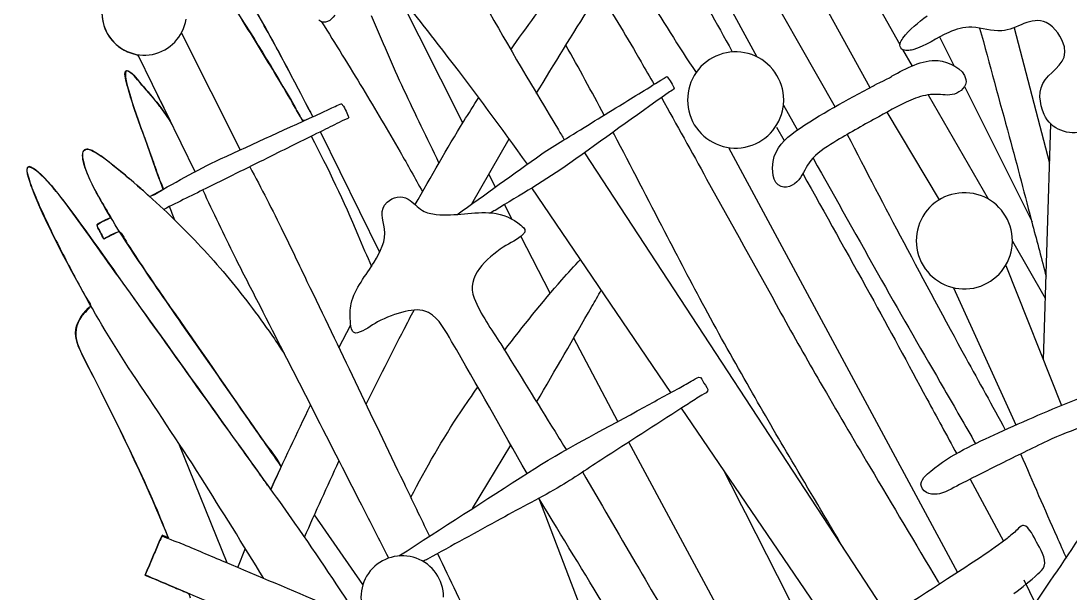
# Model space of a CAD drawing. Extents: x 108 to 339, y 26 to 347.
# Drawn here: x 130.8 to 227.4, y 157.9 to 210.6 of the extents above; entities that cross this region are included whole.
import ezdxf

# ---------------------------------------------------------------- set-up
doc = ezdxf.new("R2010")
doc.units = 0
doc.layers.add('Capa_1', color=7, linetype='CONTINUOUS')

msp = doc.modelspace()

# ---------------------------------------------------------------- linework, layer by layer
at = {"layer": 'Capa_1', "color": 6}
for points in [[(199.874037, 229.551438), (211.70861, 208.442522)], [(192.226902, 218.948743), (198.546285, 207.324783)], [(201.163574, 218.662842), (208.966599, 204.48394)], [(197.75974, 216.758557), (205.759853, 202.689671)], [(171.465664, 201.228954), (165.42044, 213.282947)], [(222.265424, 209.989128), (225.501002, 197.50981)], [(145.555751, 209.508504), (150.969755, 198.74403)], [(215.379514, 209.148472), (216.730233, 206.466478)], [(211.96981, 207.98307), (212.846945, 206.442947)], [(141.528333, 207.513041), (146.81409, 196.685026)], [(217.674422, 204.586902), (223.902026, 192.116967)], [(214.347083, 203.815652), (219.850495, 194.224805)], [(201.00826, 202.87674), (202.290131, 200.568891)], [(210.538519, 202.21257), (215.357159, 194.155399)], [(225.590422, 201.142476), (224.91858, 179.417042)], [(163.804415, 189.352625), (158.349225, 200.415948)], [(200.348196, 200.843032), (201.062965, 199.594111)], [(172.305737, 193.770071), (175.74898, 199.758831)], [(182.661351, 198.476366), (210.6497, 155.752031)], [(195.951934, 198.954043), (217.042613, 159.828265)], [(174.473575, 195.321383), (173.864698, 196.511476)], [(190.625003, 176.395018), (177.824468, 195.263143)], [(176.001956, 192.347005), (175.300118, 193.710054)], [(179.528141, 185.54935), (176.799073, 190.80334)], [(222.097162, 190.328593), (225.124487, 185.093416)], [(221.474767, 188.101921), (226.623447, 175.216091)], [(216.664345, 186.046458), (222.414255, 173.418286)], [(160.062899, 180.517726), (161.151236, 182.645566)], [(185.748693, 173.715948), (181.696573, 181.405457)], [(206.460509, 153.142961), (191.600971, 174.95841)], [(149.747295, 160.717749), (145.323966, 171.713425)], [(172.371037, 165.723482), (175.902535, 171.556352)], [(206.866427, 134.4678), (186.746415, 171.8305)], [(218.209763, 168.427849), (221.262977, 162.707924)], [(183.248473, 154.134819), (178.463342, 166.688861)], [(162.265457, 158.731116), (157.79623, 165.139325)], [(150.743853, 160.296536), (151.441567, 162.050231)], [(224.226761, 156.968609), (223.171962, 159.114667)]]:
    msp.add_lwpolyline(points, dxfattribs=at)
for points in [[(211.016785, 205.569923)], [(201.03238, 203.340904)], [(222.097168, 190.367414)], [(142.213693, 159.583538)]]:
    msp.add_lwpolyline(points, close=True, dxfattribs=at)
at = {"layer": 'Capa_1', "color": 5}
for points in [[(145.824598, 223.216765), (148.221867, 218.964039), (150.618547, 214.710725), (153.015817, 210.457999)], [(138.68456, 213.220006), (138.188046, 212.295807), (138.085096, 211.188063), (138.403359, 210.189152)], [(154.136503, 205.855831), (153.159359, 207.49068), (152.155741, 209.110234), (151.138593, 210.720375)], [(138.403359, 210.189152), (138.725152, 209.177887), (139.461687, 208.326047), (140.4153, 207.861889)], [(153.015817, 210.457999), (154.471827, 207.874243), (155.848418, 205.252248), (157.218538, 202.622018)], [(140.4153, 207.861889), (140.64179, 207.751879), (140.878282, 207.663636), (141.121832, 207.598925)], [(141.121832, 207.598925), (141.523044, 207.492445), (141.533633, 207.502446), (141.728356, 207.104175)], [(141.728356, 207.104175), (142.631377, 205.258719), (143.533809, 203.413852), (144.436829, 201.568396)], [(140.507661, 206.043494), (139.850544, 205.925248), (141.986614, 200.364173), (142.14604, 199.910015)], [(140.727092, 205.939367), (140.677676, 205.970547), (140.577667, 206.055848), (140.507661, 206.043494)], [(141.915431, 204.717495), (141.561871, 205.120472), (141.190074, 205.650518), (140.727092, 205.939367)], [(155.791942, 203.056173), (155.248365, 203.994491), (154.693022, 204.925161), (154.136503, 205.855831)], [(143.565576, 202.750264), (143.046119, 203.430912), (142.480187, 204.074498), (141.915431, 204.717495)], [(156.52083, 201.773708), (156.279044, 202.201981), (156.038434, 202.630842), (155.791942, 203.056173)], [(144.171512, 201.904896), (143.979142, 202.193745), (143.776183, 202.474946), (143.565576, 202.750264)], [(157.218538, 202.622018), (157.361492, 202.347876), (157.504445, 202.073734), (157.647399, 201.799004)], [(144.674497, 201.083059), (144.674497, 201.298372), (144.29211, 201.724292), (144.171512, 201.904896)], [(144.436829, 201.568396), (144.516248, 201.406617), (144.595078, 201.244838), (144.674497, 201.083059)], [(156.899686, 201.456621), (156.630251, 201.391321), (156.680844, 201.489565), (156.52083, 201.773708)], [(157.647399, 201.799004), (157.647399, 201.758412), (156.973222, 201.474858), (156.899686, 201.456621)], [(142.14604, 199.910015), (142.389591, 199.215837), (142.636671, 198.522835), (142.883752, 197.829833)], [(136.539666, 198.664023), (136.343766, 198.41106), (136.461424, 197.94396), (136.523194, 197.669819)], [(136.937348, 198.7958), (136.775569, 198.814625), (136.643204, 198.797565), (136.539666, 198.664023)], [(137.672706, 198.477537), (137.453864, 198.606371), (137.195606, 198.765797), (136.937348, 198.7958)], [(139.582286, 197.069766), (138.971056, 197.565692), (138.352178, 198.076913), (137.672706, 198.477537)], [(132.596967, 196.459124), (132.444013, 196.606196), (131.402745, 197.700998), (131.316855, 196.96211)], [(136.523194, 197.669819), (136.843222, 196.252047), (137.644469, 194.915459), (138.362179, 193.669468)], [(142.883752, 197.829833), (143.103183, 197.214485), (143.322614, 196.599137), (143.542045, 195.984377)], [(131.316855, 196.96211), (131.286264, 196.698557), (131.405686, 196.38147), (131.47981, 196.13439)], [(136.775569, 191.226901), (135.483691, 193.032353), (134.204755, 194.914283), (132.596967, 196.459124)], [(141.697765, 195.28255), (141.00241, 195.889663), (140.298819, 196.48795), (139.582286, 197.069766)], [(131.47981, 196.13439), (131.658061, 195.539632), (131.893964, 194.961346), (132.133985, 194.389531)], [(142.15957, 194.873691), (142.006028, 195.010762), (141.852485, 195.147245), (141.697765, 195.28255)], [(143.542045, 195.984377), (143.595579, 195.834364), (143.9109, 195.246077), (143.847954, 195.100182)], [(132.133985, 194.389531), (132.701094, 193.039413), (133.338797, 191.717532), (133.991795, 190.406829)], [(142.63373, 194.450713), (142.504307, 194.469538), (142.25252, 194.790743), (142.15957, 194.873691)], [(143.847954, 195.100182), (143.800891, 194.990172), (142.760211, 194.432476), (142.63373, 194.450713)], [(138.362179, 193.669468), (138.583375, 193.285905), (138.811042, 192.907048), (139.038709, 192.527603)], [(139.038709, 192.527603), (139.038709, 192.466421), (138.455716, 192.215811), (138.393358, 192.182867)], [(137.748007, 191.838131), (137.715063, 191.734004), (138.025679, 191.278082), (138.072153, 191.184544)], [(138.393358, 192.182867), (138.293937, 192.129921), (137.782716, 191.945199), (137.748007, 191.838131)], [(133.991795, 190.406829), (134.668325, 189.048474), (135.37427, 187.704827), (136.095509, 186.370004)], [(142.20428, 183.639765), (140.39471, 186.16881), (138.585139, 188.697855), (136.775569, 191.226901)], [(138.072153, 191.184544), (138.180398, 190.966878), (138.288054, 190.748624), (138.396299, 190.530957)], [(138.396299, 190.530957), (138.396299, 190.586256), (139.695237, 191.246314), (139.807599, 191.23043)], [(139.807599, 191.23043), (140.028207, 191.198663), (140.462951, 190.272111), (140.595316, 190.067976)], [(140.595316, 190.067976), (141.093006, 189.296731), (141.600698, 188.530782), (142.114861, 187.770127)], [(142.114861, 187.770127), (143.021999, 186.429421), (143.940903, 185.095187), (144.866278, 183.766835)], [(136.095509, 186.370004), (136.266701, 186.052918), (136.440834, 185.737008), (136.614967, 185.421686)], [(136.614967, 185.421686), (136.674972, 185.312853), (136.736154, 185.204608), (136.796747, 185.095775)], [(136.796747, 185.095775), (136.879696, 184.947527), (137.185605, 184.581024), (137.178545, 184.413362)], [(137.178545, 184.413362), (137.169133, 184.199226), (136.53496, 183.680945), (136.37671, 183.455043)], [(149.850245, 172.953534), (147.301786, 176.515611), (144.752739, 180.077688), (142.20428, 183.639765)], [(144.866278, 183.766835), (147.648875, 179.775308), (150.431472, 175.783782), (153.214657, 171.792255)], [(136.37671, 183.455043), (135.81372, 182.651443), (135.655471, 181.82137), (135.986088, 180.886582)], [(135.986088, 180.886582), (136.418479, 179.664122), (137.119717, 178.500491), (137.699179, 177.34686)], [(137.699179, 177.34686), (138.353354, 176.044981), (139.020472, 174.748985), (139.655233, 173.437694)], [(139.655233, 173.437694), (141.001234, 170.656862), (142.33488, 167.8725), (143.526749, 165.021073)], [(152.664609, 169.019659), (151.726292, 170.330951), (150.787974, 171.642242), (149.850245, 172.953534)], [(153.214657, 171.792255), (153.671168, 171.137492), (154.294752, 170.460962), (154.644195, 169.741487)], [(154.558305, 169.192616), (154.295929, 168.619036), (154.033553, 168.045456), (153.771765, 167.471877)], [(154.644195, 169.741487), (154.76244, 169.497937), (154.699494, 169.502055), (154.558305, 169.192616)], [(153.483505, 167.874853), (153.210539, 168.256651), (152.937574, 168.637861), (152.664609, 169.019659)], [(153.771765, 167.471877), (153.771765, 167.568944), (153.537627, 167.799552), (153.483505, 167.874853)], [(143.526749, 165.021073), (143.807362, 164.350426), (144.078562, 163.675661), (144.349762, 163.001485)], [(143.504983, 162.641453), (143.332614, 162.23377), (143.160246, 161.826087), (142.987878, 161.418405)], [(143.762064, 163.249742), (143.762064, 163.077374), (143.569106, 162.793819), (143.504983, 162.641453)], [(144.349762, 163.001485), (144.349762, 163.045606), (143.829129, 163.221504), (143.762064, 163.249742)], [(142.987878, 161.418405), (142.72962, 160.807763), (142.471951, 160.197121), (142.213693, 159.586479)], [(142.213693, 159.586479), (142.213693, 159.530592), (142.927873, 159.284688), (142.989643, 159.258803)], [(142.989643, 159.258803), (143.526749, 159.031725), (144.063855, 158.804646), (144.600961, 158.578156)], [(144.600961, 158.578156), (145.049824, 158.388727), (145.498687, 158.19871), (145.94755, 158.009282)], [(145.94755, 158.009282), (146.268754, 157.873388), (146.249341, 157.85221), (146.367586, 157.501002)]]:
    msp.add_open_spline(points, degree=3, dxfattribs=at)
at = {"layer": 'Capa_1', "color": 6}
for points in [[(191.960408, 215.473733), (193.402887, 212.934687), (194.858897, 210.403288), (196.251961, 207.836592)], [(139.10695, 213.848884), (138.072153, 212.588186), (137.936847, 210.764496), (138.774568, 209.36555)], [(154.077674, 208.575481), (153.131121, 210.293867), (152.151035, 211.994016), (151.188009, 213.702989)], [(175.876056, 207.951897), (177.340891, 210.028549), (178.836316, 212.081082), (180.334683, 214.133615)], [(149.876129, 212.718197), (151.991609, 209.417908), (154.06532, 206.081733), (156.010197, 202.677905)], [(184.027948, 213.234713), (185.348652, 211.133352), (186.642295, 209.015519), (187.881227, 206.864154)], [(188.243023, 213.248832), (189.79963, 210.778027), (191.342707, 208.298398), (192.946965, 205.858184)], [(170.133788, 207.258306), (168.768963, 209.026697), (167.395901, 210.785675), (166.006367, 212.534063)], [(173.50173, 212.12638), (175.702512, 208.24251), (177.960945, 204.398056), (180.272324, 200.578897)], [(178.234498, 203.941545), (179.909351, 206.667666), (181.566555, 209.404965), (183.296119, 212.096378)], [(142.883752, 207.541861), (144.478009, 207.858359), (145.736355, 209.17318), (145.983435, 210.779203)], [(159.676401, 211.146294), (159.335194, 210.63625), (158.755143, 210.26857), (158.190388, 210.688607)], [(166.039311, 204.284516), (164.990984, 206.526478), (164.036783, 208.811972), (163.06258, 211.086289)], [(212.005107, 209.027873), (212.578098, 209.851475), (213.444056, 210.499767), (214.245891, 211.082759)], [(225.202735, 210.462117), (223.85144, 211.135117), (222.456611, 209.802647), (221.110023, 209.706756)], [(158.455705, 210.541536), (159.732876, 208.495474), (161.005341, 206.449412), (162.254862, 204.38629)], [(218.3639, 210.04561), (217.607951, 210.076789), (216.912008, 209.865594), (216.226653, 209.560861)], [(221.110023, 209.706756), (220.181118, 209.64028), (219.286922, 210.007371), (218.3639, 210.04561)], [(219.072785, 209.967368), (219.982277, 206.632958), (220.89118, 203.298548), (221.800672, 199.964137)], [(226.875234, 208.227803), (226.67051, 209.100821), (226.0181, 210.055611), (225.202735, 210.462117)], [(138.774568, 209.36555), (139.612288, 207.966604), (141.2842, 207.224186), (142.883752, 207.541861)], [(211.908039, 208.021315), (211.558009, 208.289573), (211.803324, 208.737848), (212.005107, 209.027873)], [(216.226653, 209.560861), (215.120086, 209.068465), (214.090584, 208.291927), (212.914598, 207.97131)], [(157.647987, 201.799004), (156.468472, 204.062732), (155.309547, 206.339402), (154.077674, 208.575481)], [(184.486811, 201.944899), (183.328475, 204.102736), (182.168961, 206.259984), (180.95709, 208.388406)], [(198.092122, 207.515976), (196.347851, 208.13956), (194.345911, 207.587159), (193.170514, 206.155269)], [(212.914598, 207.97131), (212.619867, 207.891303), (212.179828, 207.813061), (211.908039, 208.021315)], [(225.110374, 205.204009), (225.863969, 206.159975), (227.204087, 206.823562), (226.875234, 208.227803)], [(177.426192, 197.434504), (175.028335, 200.734205), (172.62636, 204.028612), (170.133788, 207.258306)], [(187.881227, 206.864154), (188.282438, 206.167623), (188.68365, 205.470503), (189.084862, 204.773971)], [(201.03238, 203.340904), (201.030027, 205.19342), (199.837569, 206.891804), (198.092122, 207.515976)], [(211.016785, 205.569923), (212.294544, 206.217627), (213.750554, 207.094763), (215.246567, 206.966516)], [(215.246567, 206.966516), (216.160765, 206.887686), (217.617952, 206.254689), (217.815028, 205.224599)], [(140.497072, 204.951045), (140.457068, 205.118707), (140.176455, 205.959369), (140.491189, 206.044082)], [(140.491189, 206.044082), (140.838278, 206.137032), (141.510102, 205.175183), (141.662468, 205.003991)], [(193.170514, 206.155269), (191.995117, 204.723378), (191.842162, 202.65202), (192.793422, 201.063057)], [(141.855426, 200.725381), (141.360677, 202.114914), (140.83769, 203.513861), (140.497072, 204.951045)], [(141.662468, 205.003991), (142.757858, 203.777413), (143.869132, 202.526127), (144.674497, 201.083059)], [(185.886934, 202.806151), (187.249407, 203.64446), (188.612467, 204.482769), (189.97494, 205.321666)], [(189.97494, 205.321666), (190.020826, 205.349904), (190.194371, 205.49874), (190.250258, 205.491093)], [(190.250258, 205.491093), (190.381446, 205.472856), (190.773833, 204.732791), (190.844428, 204.603956)], [(209.287221, 204.656902), (209.425469, 204.732203), (211.016785, 205.454031), (211.016785, 205.569923)], [(217.815028, 205.224599), (217.933862, 204.603956), (217.290276, 204.069203), (216.765524, 203.888599)], [(225.023307, 202.017259), (224.586798, 203.029112), (224.383839, 204.282163), (225.110374, 205.204009)], [(162.254862, 204.38629), (163.41967, 202.46318), (164.572712, 200.530658), (165.684574, 198.576369)], [(169.268418, 197.555691), (168.191853, 199.798241), (167.092345, 202.030789), (166.039311, 204.284516)], [(190.387329, 204.00508), (187.364123, 201.841949), (184.341505, 199.67823), (181.318298, 197.515099)], [(190.864429, 204.346875), (190.77501, 204.215098), (190.514987, 204.096853), (190.387329, 204.00508)], [(190.844428, 204.603956), (190.973263, 204.36923), (190.967968, 204.499241), (190.864429, 204.346875)], [(202.126593, 200.454769), (204.381497, 202.040202), (206.867009, 203.345022), (209.287221, 204.656902)], [(216.765524, 203.888599), (216.211358, 203.697994), (215.600128, 203.856832), (215.033019, 203.859773)], [(159.546977, 202.667316), (159.736406, 202.753794), (159.972309, 202.917338), (160.177621, 202.955576)], [(160.177621, 202.955576), (160.385875, 202.994403), (160.234097, 203.054997), (160.389993, 202.877334)], [(171.555089, 201.374261), (172.009835, 202.110208), (172.473405, 202.840272), (172.938152, 203.569748)], [(189.767863, 203.5621), (191.154455, 201.061881), (192.541635, 198.56225), (193.928228, 196.062031)], [(200.981199, 202.668492), (201.01532, 202.890865), (201.03238, 203.116179), (201.03238, 203.340904)], [(213.162855, 203.4968), (211.9904, 203.045584), (210.879714, 202.406705), (209.781971, 201.800181)], [(215.033019, 203.859773), (214.384139, 203.862715), (213.766438, 203.729173), (213.162855, 203.4968)], [(149.138418, 197.905722), (152.262809, 199.334671), (155.386613, 200.764208), (158.511004, 202.193156)], [(156.010197, 202.677905), (156.256101, 202.247867), (156.49671, 201.814888), (156.740261, 201.383674)], [(158.511004, 202.193156), (158.856329, 202.351406), (159.201653, 202.509067), (159.546977, 202.667316)], [(160.389993, 202.877334), (160.647074, 202.584367), (160.792381, 202.065498), (160.967102, 201.712526)], [(180.681184, 199.602929), (182.41663, 200.67067), (184.152076, 201.738411), (185.886934, 202.806151)], [(197.46089, 198.991111), (199.270461, 199.349966), (200.701763, 200.844215), (200.981199, 202.668492)], [(228.705983, 200.468888), (227.267622, 200.029437), (225.63689, 200.595958), (225.023307, 202.017259)], [(160.302338, 201.383085), (159.734641, 201.101884), (159.166356, 200.820095), (158.598659, 200.538894)], [(160.967102, 201.712526), (160.967102, 201.656051), (160.353519, 201.408382), (160.302338, 201.383085)], [(167.072931, 193.703), (168.532471, 196.280285), (169.997306, 198.854628), (171.555089, 201.374261)], [(192.793422, 201.063057), (193.744682, 199.474095), (195.64426, 198.631079), (197.46089, 198.991111)], [(209.781971, 201.800181), (208.489504, 201.086589), (207.19645, 200.368879), (205.93281, 199.605871)], [(143.85619, 195.103123), (143.189072, 196.977405), (142.522543, 198.851099), (141.855426, 200.725381)], [(158.598659, 200.538894), (157.003813, 199.748824), (155.408968, 198.958167), (153.814122, 198.168098)], [(180.272324, 200.578897), (180.452928, 200.280636), (180.633532, 199.982374), (180.814136, 199.684113)], [(185.406304, 200.196511), (185.375125, 200.255928), (185.344534, 200.315345), (185.313354, 200.374762)], [(190.090832, 191.186309), (188.529519, 194.189513), (186.968205, 197.193306), (185.406304, 200.196511)], [(200.051117, 197.678643), (200.249958, 198.931106), (201.132389, 199.756472), (202.126593, 200.454769)], [(206.87348, 200.16239), (208.605985, 196.849158), (210.310841, 193.519455), (212.075701, 190.223283)], [(157.499151, 199.994728), (159.069288, 197.033292), (160.492943, 194.004791), (161.807764, 190.92158)], [(178.739249, 198.373998), (179.362244, 198.819919), (180.028773, 199.201718), (180.681184, 199.602929)], [(205.93281, 199.605871), (205.151565, 199.134653), (204.335022, 198.647551), (203.706732, 197.974551)], [(221.800672, 199.964137), (222.53956, 197.2539), (223.243151, 194.53425), (223.956743, 191.817541)], [(136.83028, 196.705616), (136.646734, 197.177423), (136.440245, 197.719235), (136.444363, 198.237515)], [(136.444363, 198.237515), (136.446128, 198.489891), (136.496133, 198.749913), (136.774981, 198.801683)], [(136.774981, 198.801683), (137.003236, 198.844039), (137.273848, 198.691673), (137.464453, 198.592841)], [(137.464453, 198.592841), (138.296879, 198.159862), (139.037532, 197.516276), (139.757595, 196.922694)], [(153.814122, 198.168098), (151.892189, 197.215661), (149.970255, 196.263225), (148.048322, 195.311377)], [(165.684574, 198.576369), (166.378753, 197.356262), (167.06646, 196.133213), (167.749461, 194.907223)], [(170.915621, 192.775272), (173.523497, 194.641318), (176.131373, 196.507952), (178.739249, 198.373998)], [(131.792779, 195.231958), (131.687476, 195.507864), (130.769748, 197.745708), (131.858079, 197.072119)], [(142.63373, 194.448948), (144.789801, 195.60199), (146.915282, 196.889162), (149.138418, 197.905722)], [(151.845714, 197.193306), (152.902277, 195.202543), (153.940015, 193.202956), (154.930102, 191.178661)], [(181.318298, 197.515099), (179.113399, 195.937314), (176.741426, 194.596608), (174.432989, 193.176483)], [(200.777652, 195.369617), (199.958756, 195.656113), (199.942284, 196.99623), (200.051117, 197.678643)], [(203.706732, 197.974551), (203.207276, 197.439798), (202.956078, 196.796213), (202.571338, 196.186747)], [(203.724381, 197.993376), (205.827506, 194.245401), (207.930632, 190.498013), (210.033169, 186.750038)], [(131.858079, 197.072119), (132.88464, 196.436769), (133.703535, 195.302552), (134.441247, 194.372471)], [(138.298055, 193.778889), (137.75742, 194.723678), (137.226197, 195.689057), (136.83028, 196.705616)], [(139.757595, 196.922694), (141.649526, 195.362558), (143.473215, 193.724767), (145.221015, 192.004616)], [(202.571338, 196.186747), (202.226014, 195.640817), (201.449475, 195.134302), (200.777652, 195.369617)], [(202.781357, 196.570899), (204.848009, 192.858809), (206.915249, 189.14613), (208.9819, 185.43404)], [(136.209637, 186.157633), (134.603025, 189.093773), (132.991119, 192.101683), (131.792779, 195.231958)], [(148.048322, 195.311377), (146.671143, 194.628964), (145.293375, 193.946551), (143.916195, 193.26355)], [(193.928228, 196.062031), (196.210192, 191.948729), (198.492157, 187.835427), (200.773534, 183.722125)], [(134.441247, 194.372471), (135.20602, 193.408268), (135.926083, 192.411122), (136.64144, 191.410446)], [(147.517687, 195.048412), (148.461888, 193.001174), (149.425502, 190.96276), (150.436767, 188.947289)], [(164.495058, 193.923608), (165.042753, 194.420122), (165.78929, 194.577195), (166.438758, 194.199514)], [(219.15691, 194.542486), (217.41264, 195.16607), (215.410699, 194.613668), (214.235302, 193.181778)], [(222.097168, 190.367414), (222.094815, 192.219929), (220.902357, 193.918313), (219.15691, 194.542486)], [(142.17016, 187.684237), (140.822394, 189.676765), (139.492866, 191.690471), (138.298055, 193.778889)], [(144.953345, 192.268757), (144.78333, 192.688205), (144.615668, 193.107654), (144.449771, 193.528279)], [(164.256802, 191.475158), (164.101494, 192.339351), (163.740286, 193.23943), (164.495058, 193.923608)], [(166.438758, 194.199514), (166.92586, 193.916548), (167.270596, 193.442389), (167.757109, 193.158835)], [(137.889196, 191.912255), (138.176868, 192.176984), (138.691031, 192.341116), (139.03812, 192.527015)], [(167.757109, 193.158835), (168.140672, 192.935286), (168.5913, 192.856455), (169.026632, 192.805863)], [(169.026632, 192.805863), (170.752666, 192.605845), (172.469287, 193.099418), (174.188261, 192.934109)], [(174.432989, 193.176483), (174.307095, 193.099418), (174.18179, 193.021764), (174.055897, 192.944698)], [(174.188261, 192.934109), (175.143639, 192.842337), (176.071368, 192.415829), (176.812021, 191.810481)], [(214.235302, 193.181778), (213.059905, 191.749888), (212.906951, 189.67853), (213.85821, 188.089567)], [(136.64144, 191.410446), (138.6022, 188.667853), (140.563548, 185.925259), (142.524308, 183.182666)], [(137.804483, 191.722827), (137.779186, 191.921079), (137.731535, 191.767536), (137.889196, 191.912255)], [(138.116275, 191.093948), (138.029797, 191.268669), (137.829191, 191.52928), (137.804483, 191.722827)], [(145.221015, 192.004616), (146.879396, 190.37212), (148.457181, 188.65844), (149.944959, 186.868283)], [(163.303777, 188.419007), (163.832059, 189.31085), (164.450349, 190.398005), (164.256802, 191.475158)], [(176.812021, 191.810481), (176.979683, 191.67341), (177.234411, 191.481629), (177.190289, 191.231607)], [(223.956743, 191.817541), (224.369132, 190.247991), (224.781521, 188.678442), (225.19391, 187.108893)], [(138.386887, 190.548018), (138.296291, 190.584491), (138.158043, 191.009235), (138.116275, 191.093948)], [(138.692208, 190.675676), (138.616907, 190.638614), (138.450422, 190.522721), (138.386887, 190.548018)], [(139.835837, 191.242196), (139.454627, 191.053356), (139.073417, 190.864516), (138.692208, 190.675676)], [(154.930102, 191.178661), (155.66899, 189.668529), (156.3867, 188.147219), (157.114999, 186.631792)], [(161.807764, 190.92158), (162.223094, 189.947965), (162.631954, 188.971409), (163.044343, 187.996029)], [(177.039688, 190.995704), (176.559057, 190.473305), (175.778989, 190.191516), (175.19835, 189.789716)], [(177.190289, 191.231607), (177.173817, 191.137481), (177.101458, 191.063357), (177.039688, 190.995704)], [(193.776449, 184.171576), (192.518692, 186.494721), (191.309174, 188.842574), (190.090832, 191.186309)], [(222.045987, 189.695002), (222.080108, 189.917374), (222.097168, 190.1421), (222.097168, 190.367414)], [(175.19835, 189.789716), (173.683511, 188.739624), (171.718633, 187.125365), (172.51988, 185.075185)], [(212.075701, 190.223283), (213.976456, 186.672972), (215.860739, 183.114425), (217.801497, 179.58588)], [(218.525678, 186.01762), (220.335249, 186.376475), (221.766551, 187.870724), (222.045987, 189.695002)], [(150.436767, 188.947289), (151.199187, 187.427744), (151.983373, 185.918788), (152.756382, 184.404538)], [(180.598823, 186.784158), (181.158873, 187.416567), (181.726569, 188.040739), (182.302502, 188.65844)], [(145.269843, 183.187961), (144.229164, 184.681621), (143.190249, 186.176458), (142.17016, 187.684237)], [(161.191828, 184.573376), (161.500678, 186.009973), (162.573713, 187.186546), (163.303777, 188.419007)], [(213.85821, 188.089567), (214.80947, 186.500604), (216.709049, 185.657589), (218.525678, 186.01762)], [(149.944959, 186.868283), (151.421559, 185.091069), (152.808151, 183.239142), (154.109442, 181.329562)], [(157.114999, 186.631792), (158.591011, 183.560346), (160.067023, 180.489489), (161.543035, 177.418043)], [(175.309536, 180.276529), (177.006744, 182.498488), (178.744543, 184.689857), (180.598823, 186.784158)], [(210.033169, 186.750038), (211.924511, 183.379742), (213.88586, 180.047097), (215.813676, 176.69798)], [(141.002998, 178.192817), (139.291672, 180.781279), (137.699179, 183.435629), (136.209637, 186.157633)], [(183.352006, 184.316295), (183.642031, 184.819868), (183.932057, 185.323442), (184.222671, 185.827015)], [(161.111821, 182.992649), (161.067111, 183.517401), (161.080641, 184.05686), (161.191828, 184.573376)], [(172.51988, 185.075185), (173.098754, 183.593878), (174.122373, 182.214346), (174.956564, 180.869522)], [(208.9819, 185.43404), (210.756174, 182.24729), (212.47103, 179.026419), (214.211183, 175.820844)], [(135.815485, 182.197874), (135.952556, 183.049125), (136.577316, 183.819192), (137.199724, 184.372182)], [(152.756382, 184.404538), (154.307106, 181.367801), (155.857242, 178.331652), (157.407966, 175.294915)], [(166.160499, 183.866844), (165.273362, 183.66212), (164.413875, 183.312677), (163.607333, 182.893817)], [(166.061666, 182.231406), (166.365811, 182.819693), (166.669955, 183.407392), (166.974099, 183.995678)], [(168.312452, 183.756246), (167.641805, 184.099217), (166.870561, 184.030387), (166.160499, 183.866844)], [(170.430285, 181.104248), (169.894944, 182.019035), (169.31254, 183.245024), (168.312452, 183.756246)], [(178.259795, 175.519641), (179.978769, 178.439309), (181.660681, 181.380743), (183.352006, 184.316295)], [(197.909165, 176.769751), (196.511395, 179.226437), (195.12245, 181.686064), (193.776449, 184.171576)], [(200.773534, 183.722125), (201.961285, 181.581349), (203.160802, 179.454104), (204.389733, 177.336271)], [(142.524308, 183.182666), (145.49751, 179.024066), (148.470712, 174.865466), (151.443914, 170.706866)], [(151.066234, 174.871937), (149.1343, 177.643945), (147.201777, 180.415953), (145.269843, 183.187961)], [(161.315368, 182.045507), (161.141823, 182.289646), (161.13594, 182.709095), (161.111821, 182.992649)], [(163.607333, 182.893817), (163.01787, 182.587908), (162.420759, 182.05139), (161.765996, 181.901377)], [(136.49378, 179.741776), (136.124924, 180.484194), (135.677237, 181.336622), (135.815485, 182.197874)], [(161.765996, 181.901377), (161.564801, 181.855491), (161.43832, 181.872551), (161.315368, 182.045507)], [(162.564889, 175.319624), (163.717931, 177.631003), (164.875092, 179.937087), (166.061666, 182.231406)], [(154.109442, 181.329562), (154.410056, 180.888347), (154.703612, 180.442426), (154.997167, 179.996504)], [(177.382659, 168.952006), (175.065397, 173.002362), (172.786962, 177.076836), (170.430285, 181.104248)], [(174.956564, 180.869522), (176.625534, 178.177521), (178.294504, 175.48552), (179.964062, 172.794108)], [(139.416389, 173.927737), (138.456305, 175.872613), (137.45857, 177.799253), (136.49378, 179.741776)], [(217.801497, 179.58588), (219.01278, 177.383334), (220.224063, 175.1802), (221.435345, 172.977653)], [(147.327671, 168.6108), (145.280432, 171.84226), (143.112595, 175.001949), (141.002998, 178.192817)], [(192.513986, 177.432162), (192.702826, 177.5357), (193.002852, 177.787487), (193.218754, 177.819254)], [(193.218754, 177.819254), (193.466422, 177.855728), (193.538782, 177.50158), (193.681735, 177.262147)], [(161.543035, 177.418043), (163.036107, 174.3113), (164.529179, 171.204557), (166.022251, 168.098402)], [(171.274476, 174.608385), (171.791581, 175.379629), (172.318686, 176.143225), (172.848144, 176.905645)], [(191.222108, 176.722688), (191.652734, 176.959179), (192.08336, 177.19567), (192.513986, 177.432162)], [(193.681735, 177.262147), (193.822336, 177.026832), (194.149423, 176.713275), (194.010588, 176.509728)], [(204.389733, 177.336271), (205.898689, 174.736043), (207.417057, 172.144051), (208.953074, 169.559707)], [(187.541197, 174.700746), (188.768363, 175.374923), (189.99553, 176.049099), (191.222108, 176.722688)], [(193.32641, 176.069101), (192.913433, 175.803195), (192.500455, 175.536701), (192.087478, 175.270796)], [(194.010588, 176.509728), (193.889989, 176.333242), (193.504661, 176.183817), (193.32641, 176.069101)], [(201.77421, 170.122697), (200.470566, 172.330538), (199.176923, 174.540732), (197.909165, 176.769751)], [(215.813676, 176.69798), (216.776702, 175.02548), (217.739727, 173.35298), (218.702753, 171.679893)], [(153.771177, 167.468935), (154.970106, 170.06681), (156.190213, 172.651743), (157.428556, 175.230792)], [(157.407966, 175.294915), (158.982222, 172.211704), (160.556478, 169.128492), (162.130733, 166.045281)], [(192.087478, 175.270796), (189.631968, 173.688892), (187.177047, 172.106989), (184.721538, 170.525085)], [(214.211183, 175.820844), (215.127733, 174.132461), (216.044284, 172.444077), (216.960247, 170.756282)], [(220.815291, 172.691158), (223.223149, 173.797137), (225.658657, 174.841935), (228.122402, 175.816726)], [(154.743615, 169.59618), (153.517625, 171.35457), (152.292224, 173.113548), (151.066234, 174.871937)], [(166.677603, 166.754755), (168.105375, 169.437931), (169.579622, 172.082281), (171.274476, 174.608385)], [(177.503846, 169.030249), (180.733541, 171.111019), (184.174431, 172.85176), (187.541197, 174.700746)], [(144.349762, 162.998543), (142.857279, 166.710633), (141.187132, 170.340363), (139.416389, 173.927737)], [(228.835406, 173.355334), (227.659421, 172.887646), (226.434019, 172.480551), (225.293919, 171.928738)], [(179.964062, 172.794108), (180.311739, 172.233471), (180.659417, 171.672833), (181.007095, 171.111607)], [(214.590039, 169.170849), (216.394903, 170.700395), (218.682751, 171.711072), (220.815291, 172.691158)], [(225.293919, 171.928738), (223.86497, 171.236913), (222.439551, 170.538028), (221.015897, 169.836202)], [(151.443914, 170.706866), (152.955223, 168.593151), (154.483592, 166.491202), (155.977841, 164.365722)], [(156.879096, 163.073256), (157.925071, 165.415226), (158.983987, 167.749548), (160.056434, 170.079164)], [(184.721538, 170.525085), (183.316121, 169.619712), (181.933646, 168.654333), (180.494108, 167.80367)], [(206.534627, 162.060814), (204.948017, 164.748108), (203.360819, 167.435403), (201.77421, 170.122697)], [(222.84841, 170.73981), (223.948507, 168.198411), (225.051545, 165.659365), (226.178114, 163.129731)], [(195.501307, 169.220853), (197.252048, 165.781728), (199.002202, 162.342603), (200.752944, 158.903478)], [(208.953074, 169.559707), (211.049141, 166.032339), (213.145795, 162.505559), (215.241861, 158.978191)], [(213.703491, 167.743077), (213.511121, 168.329599), (214.218242, 168.855527), (214.590039, 169.170849)], [(221.015897, 169.836202), (219.829322, 169.251444), (218.653925, 168.644332), (217.473822, 168.047809)], [(153.144651, 159.282335), (151.214482, 162.397314), (149.288431, 165.514646), (147.327671, 168.6108)], [(165.585742, 161.35134), (169.558444, 163.910976), (173.531145, 166.470612), (177.503846, 169.030249)], [(182.482518, 169.083194), (184.128545, 166.270006), (185.773983, 163.457407), (187.42001, 160.644219)], [(166.022251, 168.098402), (166.801143, 166.477672), (167.580035, 164.856353), (168.359515, 163.235623)], [(180.494108, 167.80367), (178.692186, 166.738283), (176.81555, 165.782905), (174.980684, 164.77517)], [(215.378344, 167.083019), (214.79594, 166.929476), (213.92351, 167.074195), (213.703491, 167.743077)], [(217.473822, 168.047809), (216.801998, 167.708368), (216.113114, 167.276565), (215.378344, 167.083019)], [(178.559821, 166.528853), (178.527465, 166.581799), (178.49511, 166.635333), (178.462754, 166.688278)], [(184.705066, 156.402671), (182.656651, 159.778261), (180.608236, 163.153263), (178.559821, 166.528853)], [(225.581591, 159.014076), (227.336451, 161.61901), (229.091311, 164.223356), (230.846759, 166.828291)], [(162.130733, 166.045281), (162.951982, 164.437493), (163.772642, 162.829705), (164.593891, 161.221917)], [(155.977841, 164.365722), (158.080967, 161.373106), (160.092908, 158.321074), (162.094848, 155.260218)], [(174.980684, 164.77517), (172.722839, 163.534472), (170.464405, 162.294364), (168.20656, 161.053667)], [(222.41602, 163.653306), (222.118346, 163.371517), (221.79773, 163.115024), (221.472996, 162.866179)], [(222.897827, 164.09864), (222.713693, 164.00569), (222.558385, 163.788612), (222.41602, 163.653306)], [(223.126082, 164.15688), (223.034309, 164.168057), (222.977245, 164.139231), (222.897827, 164.09864)], [(224.305009, 162.63204), (224.114404, 162.979718), (223.653775, 164.09158), (223.126082, 164.15688)], [(142.213693, 159.583538), (142.72962, 160.804821), (143.245548, 162.025517), (143.761476, 163.2468)], [(143.761476, 163.2468), (143.761476, 163.12679), (145.326907, 162.584977), (145.450447, 162.533208)], [(145.450447, 162.533208), (146.818803, 161.954922), (148.187746, 161.376636), (149.556101, 160.79835)], [(168.359515, 163.235623), (168.371281, 163.210915), (168.383046, 163.186207), (168.394812, 163.161499)], [(221.472996, 162.866179), (219.759316, 161.553711), (217.919743, 160.398903), (216.110173, 159.226448)], [(225.017424, 160.40008), (225.26627, 161.088376), (224.61033, 162.075521), (224.305009, 162.63204)], [(226.178114, 163.129731), (226.472258, 162.469085), (226.766401, 161.809027), (227.060545, 161.148381)], [(167.174117, 161.140733), (165.675162, 161.677251), (163.954423, 161.201327), (162.944334, 159.971219)], [(169.151349, 161.573124), (170.282625, 159.178796), (171.423901, 156.788587), (172.545764, 154.389553)], [(149.556101, 160.79835), (152.618723, 159.504119), (155.680756, 158.210476), (158.743378, 156.916245)], [(164.593891, 161.221917), (164.606245, 161.197797), (164.618599, 161.173677), (164.630953, 161.148969)], [(169.700809, 157.552183), (169.698456, 159.144676), (168.674248, 160.603039), (167.174117, 161.140733)], [(168.20656, 161.053667), (168.077137, 160.982484), (167.947126, 160.911301), (167.817703, 160.840119)], [(187.42001, 160.644219), (190.420273, 155.516711), (193.419948, 150.389202), (196.420211, 145.261694)], [(144.34035, 158.685224), (143.631464, 158.984662), (142.922579, 159.2841), (142.213693, 159.583538)], [(162.944334, 159.971219), (161.934246, 158.740523), (161.802469, 156.960367), (162.620188, 155.594364)], [(222.23718, 157.878094), (222.987834, 158.465204), (223.749078, 159.05055), (224.445609, 159.70296)], [(224.445609, 159.70296), (224.655628, 159.899448), (224.916239, 160.120644), (225.017424, 160.40008)], [(153.527626, 154.803119), (150.465005, 156.09735), (147.402971, 157.390993), (144.34035, 158.685224)], [(200.752944, 158.903478), (202.167185, 156.124411), (203.533187, 153.320047), (204.917426, 150.526273)], [(216.110173, 159.226448), (212.677519, 157.001547), (209.214274, 154.812531), (205.71632, 152.692345)], [(215.241861, 158.978191), (215.286571, 158.903478), (215.330692, 158.828766), (215.375402, 158.754053)], [(219.694016, 150.275663), (221.656541, 153.188271), (223.619066, 156.101468), (225.581591, 159.014076)]]:
    msp.add_open_spline(points, degree=3, dxfattribs=at)

doc.saveas('drawing.dxf')
